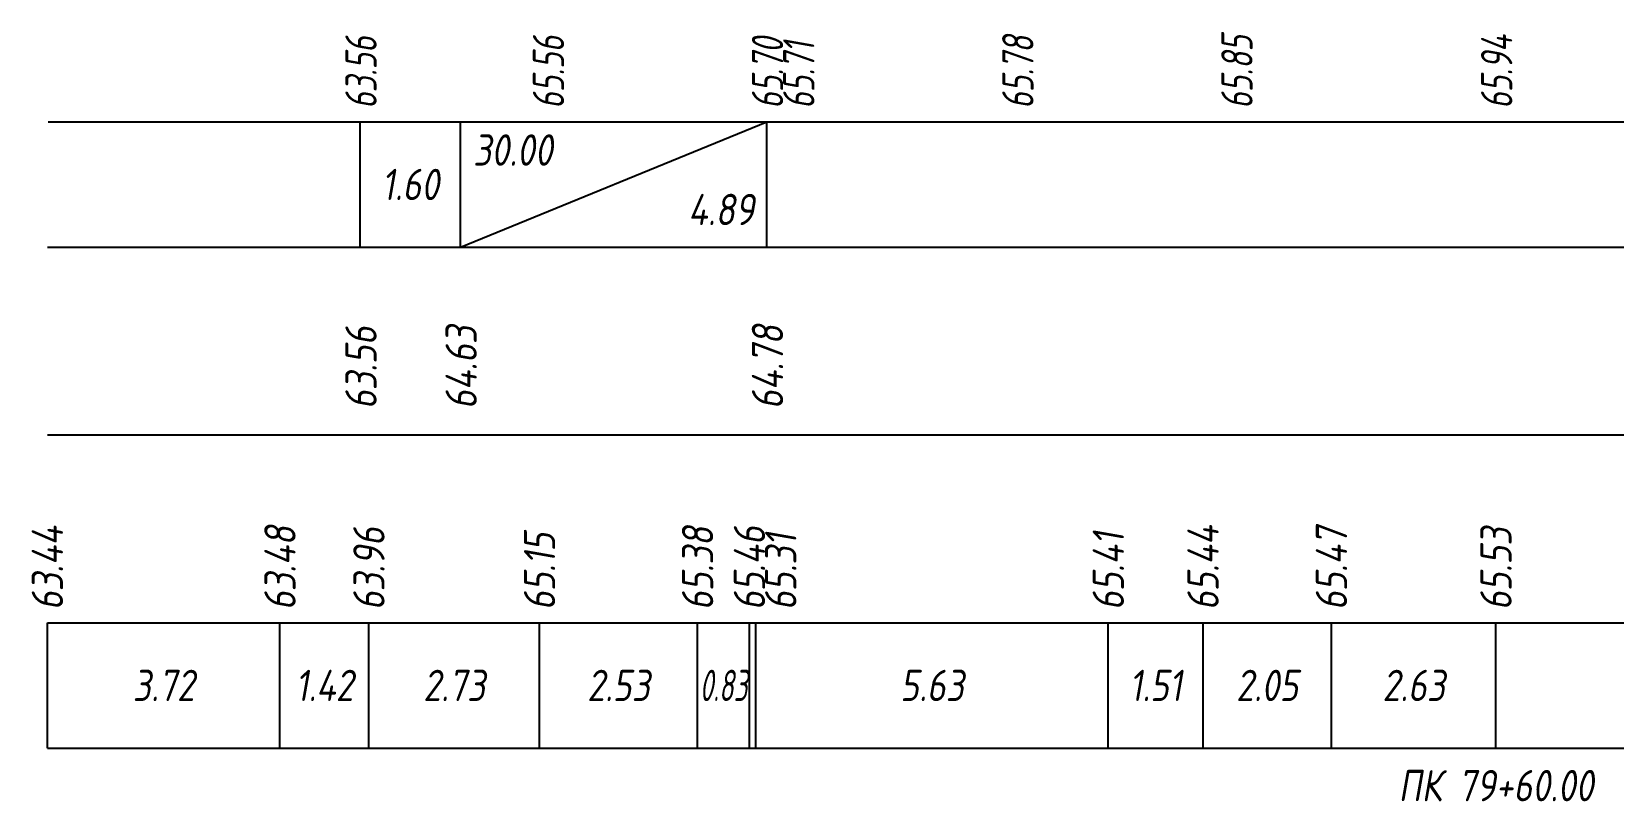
# Model space of a CAD drawing. Extents: x -717 to 1451, y -133302 to 233.
# Drawn here: x -343.9 to -217.5, y -125267.2 to -125205.7 of the extents above; entities that cross this region are included whole.
import ezdxf
from ezdxf.enums import TextEntityAlignment as Align

# ---------------------------------------------------------------- set-up
doc = ezdxf.new("R2010")
doc.units = 0
for name, color, linetype in [('Код_510', 7, 'Continuous'), ('Код_514', 1, 'Continuous'), ('Код_516', 1, 'Continuous'), ('Подписи поперечников', 7, 'Continuous'), ('Таблица', 7, 'Continuous')]:
    doc.layers.add(name, color=color, linetype=linetype)
doc.styles.add('М', font='romand.shx', dxfattribs={"width": 0.8, "oblique": 10, "height": 2.5})

msp = doc.modelspace()

# ---------------------------------------------------------------- linework, layer by layer
at = {"layer": 'Код_510'}
for p, q in [((-342.6, -125262.929), (-342.6, -125252.929)), ((-324.018, -125262.929), (-324.018, -125252.929)), ((-316.913, -125262.929), (-316.913, -125252.929)), ((-303.286, -125262.929), (-303.286, -125252.929)), ((-290.656, -125262.929), (-290.656, -125252.929)), ((-286.514, -125262.929), (-286.514, -125252.929)), ((-286.014, -125262.929), (-286.014, -125252.929)), ((-257.844, -125262.929), (-257.844, -125252.929)), ((-250.279, -125262.929), (-250.279, -125252.929)), ((-240.019, -125262.929), (-240.019, -125252.929)), ((-226.874, -125262.929), (-226.874, -125252.929))]:
    msp.add_line(p, q, dxfattribs=at)
at = {"layer": 'Код_516'}
for p, q in [((-317.6, -125222.929), (-317.6, -125212.929)), ((-309.597, -125222.929), (-309.597, -125212.929)), ((-309.597, -125222.929), (-285.124, -125212.929)), ((-285.124, -125222.929), (-285.124, -125212.929))]:
    msp.add_line(p, q, dxfattribs=at)
at = {"layer": 'Таблица'}
for p, q in [((-342.546, -125212.929), (-126.233, -125212.929)), ((-342.6, -125222.929), (-126.287, -125222.929)), ((-342.6, -125237.929), (-126.287, -125237.929)), ((-342.6, -125252.929), (-126.287, -125252.929)), ((-342.6, -125262.929), (-126.287, -125262.929))]:
    msp.add_line(p, q, dxfattribs=at)

# ---------------------------------------------------------------- texts
at = {"layer": 'Код_510', "style": 'М', "oblique": 10, "width": 0.8}
for s, p in [('63.44', (-342.6, -125251.929)), ('63.48', (-324.018, -125251.929)), ('63.96', (-316.913, -125251.929)), ('65.38', (-290.656, -125251.929)), ('65.46', (-286.514, -125251.929)), ('65.44', (-250.279, -125251.929)), ('65.47', (-240.019, -125251.929)), ('65.53', (-226.874, -125251.929)), ('65.15', (-303.286, -125251.929)), ('65.31', (-284.014, -125251.929)), ('65.41', (-257.844, -125251.929))]:
    msp.add_text(s, height=2.5, rotation=90, dxfattribs=at).set_placement(p, align=Align.MIDDLE_LEFT)
at = {"layer": 'Код_510', "style": 'М', "oblique": 10}
for s, width, p in [('3.72', 0.8, (-333.309, -125257.929)), ('1.42', 0.8, (-320.465, -125257.929)), ('2.73', 0.8, (-310.099, -125257.929)), ('2.53', 0.8, (-296.971, -125257.929)), ('0.83', 0.6, (-288.585, -125257.929)), ('5.63', 0.8, (-271.929, -125257.929)), ('1.51', 0.8, (-254.062, -125257.929)), ('2.05', 0.8, (-245.149, -125257.929)), ('2.63', 0.8, (-233.446, -125257.929))]:
    msp.add_text(s, height=2.5, dxfattribs=dict(at, width=width)).set_placement(p, align=Align.MIDDLE_CENTER)
at = {"layer": 'Код_514', "style": 'М', "oblique": 10, "width": 0.7}
for s, p in [('63.56', (-317.546, -125211.889)), ('65.56', (-302.57, -125211.889)), ('65.70', (-285.07, -125211.889)), ('65.78', (-265.07, -125211.889)), ('65.85', (-247.57, -125211.889)), ('65.94', (-226.82, -125211.889)), ('65.71', (-282.57, -125211.889))]:
    msp.add_text(s, height=2.5, rotation=90, dxfattribs=at).set_placement(p, align=Align.MIDDLE_LEFT)
at = {"layer": 'Код_516', "style": 'М', "oblique": 10, "width": 0.8}
msp.add_text('30.00', height=2.5, dxfattribs=at).set_placement((-308.597, -125213.929), align=Align.TOP_LEFT)
msp.add_text('1.60', height=2.5, dxfattribs=at).set_placement((-313.598, -125217.929), align=Align.MIDDLE_CENTER)
msp.add_text('4.89', height=2.5, dxfattribs=at).set_placement((-286.124, -125221.929), align=Align.BOTTOM_RIGHT)
for s, p in [('63.56', (-317.546, -125235.878)), ('64.63', (-309.543, -125235.878)), ('64.78', (-285.07, -125235.878))]:
    msp.add_text(s, height=2.5, rotation=90, dxfattribs=at).set_placement(p, align=Align.MIDDLE_LEFT)
at = {"layer": 'Подписи поперечников', "style": 'М', "oblique": 10, "width": 0.8}
msp.add_text('ПК 79+60.00', height=2.5, dxfattribs=at).set_placement((-226.874, -125267.929), align=Align.BOTTOM_CENTER)

doc.saveas('drawing.dxf')
